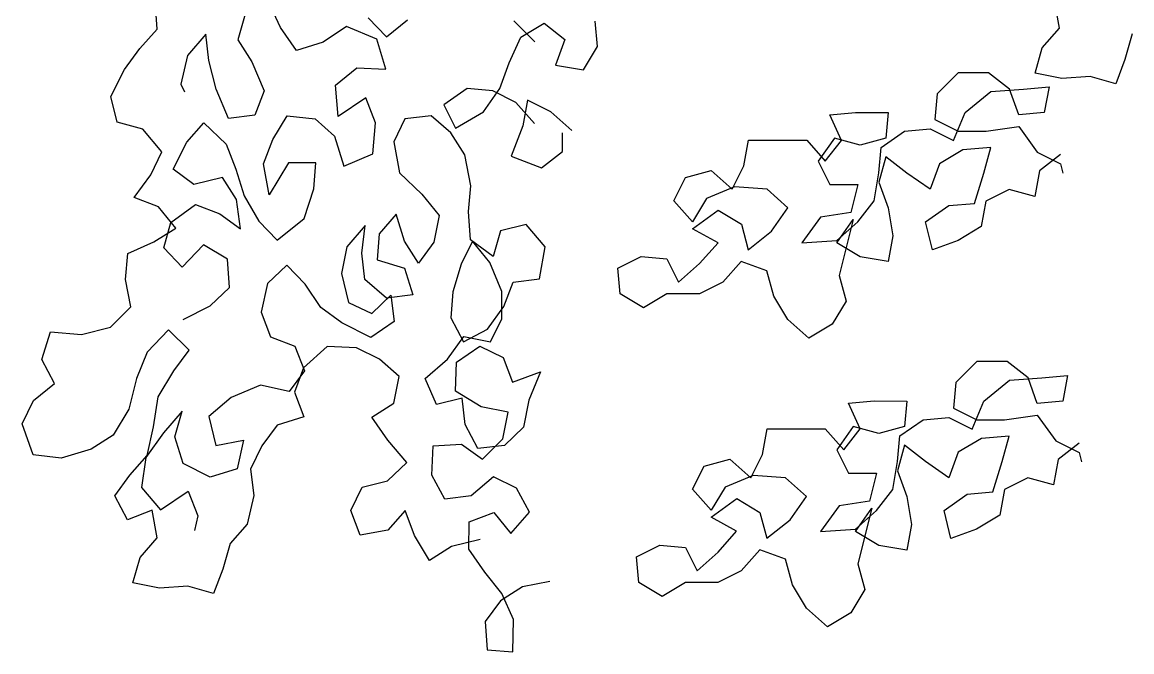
# Model space of a CAD drawing. Header units: millimetres. Extents: x -249630 to 95394, y -188036 to 109963.
# Drawn here: x -96977.2 to -96683.4, y -16595.3 to -16428.5 of the extents above; entities that cross this region are included whole.
import ezdxf

# ---------------------------------------------------------------- set-up
doc = ezdxf.new("R2010")
doc.units = ezdxf.units.MM
doc.layers.add('AHojas', color=86, linetype='Continuous')

# ---------------------------------------------------------------- blocks, each defined once
blk = doc.blocks.new('Arbol_01')
at = {"layer": 'AHojas'}
for p, q in [((-0.77989, 1.55626), (-0.78622, 1.5697)), ((-0.83446, 1.55553), (-0.83531, 1.56807)), ((-0.43558, 1.55594), (-0.43784, 1.56813)), ((-0.79559, 1.56213), (-0.7988, 1.55084)), ((-0.74121, 1.56057), (-0.73311, 1.55208)), ((-0.73311, 1.55208), (-0.72373, 1.55964)), ((-0.84208, 1.54689), (-0.83446, 1.55553)), ((-0.77286, 1.546), (-0.77989, 1.55626)), ((-0.75076, 1.55671), (-0.76102, 1.54968)), ((-0.73735, 1.55103), (-0.75076, 1.55671)), ((-0.66757, 1.54986), (-0.67683, 1.55914)), ((-0.67375, 1.55192), (-0.66345, 1.55809)), ((-0.66345, 1.55809), (-0.65419, 1.55088)), ((-0.63977, 1.54777), (-0.64079, 1.5591)), ((-0.44319, 1.54731), (-0.43558, 1.55594)), ((-0.81292, 1.55335), (-0.82107, 1.54384)), ((-0.81154, 1.54169), (-0.81292, 1.55335)), ((-0.7988, 1.55084), (-0.79265, 1.54111)), ((-0.73332, 1.53777), (-0.73735, 1.55103)), ((-0.67891, 1.5406), (-0.67375, 1.55192)), ((-0.65419, 1.55088), (-0.65832, 1.53955)), ((-0.40345, 1.55339), (-0.40665, 1.54209)), ((-0.84881, 1.53773), (-0.84208, 1.54689)), ((-0.76102, 1.54968), (-0.77286, 1.546)), ((-0.64596, 1.53748), (-0.63977, 1.54777)), ((-0.4464, 1.53602), (-0.44319, 1.54731)), ((-0.82107, 1.54384), (-0.82393, 1.53113)), ((-0.8084, 1.52897), (-0.81154, 1.54169)), ((-0.79265, 1.54111), (-0.78721, 1.5282)), ((-0.68304, 1.52928), (-0.67891, 1.5406)), ((-0.40665, 1.54209), (-0.41075, 1.53133)), ((-0.85485, 1.52574), (-0.84881, 1.53773)), ((-0.75559, 1.53077), (-0.74621, 1.53834)), ((-0.74621, 1.53834), (-0.73332, 1.53777)), ((-0.65832, 1.53955), (-0.64596, 1.53748)), ((-0.48039, 1.53614), (-0.48967, 1.52688)), ((-0.46701, 1.53613), (-0.48039, 1.53614)), ((-0.45775, 1.52891), (-0.46701, 1.53613)), ((-0.43458, 1.53369), (-0.4464, 1.53602)), ((-0.82393, 1.53113), (-0.82235, 1.52777)), ((-0.7544, 1.51681), (-0.75559, 1.53077)), ((-0.42204, 1.53454), (-0.43458, 1.53369)), ((-0.41075, 1.53133), (-0.42204, 1.53454)), ((-0.85206, 1.51443), (-0.85485, 1.52574)), ((-0.80296, 1.51606), (-0.8084, 1.52897)), ((-0.78721, 1.5282), (-0.7913, 1.51744)), ((-0.69745, 1.52929), (-0.70776, 1.5221)), ((-0.68613, 1.52825), (-0.69745, 1.52929)), ((-0.69025, 1.51899), (-0.68304, 1.52928)), ((-0.67584, 1.5231), (-0.68613, 1.52825)), ((-0.48967, 1.52688), (-0.49071, 1.51556)), ((-0.47732, 1.51863), (-0.46599, 1.52789)), ((-0.46599, 1.52789), (-0.45157, 1.52891)), ((-0.45364, 1.51758), (-0.45775, 1.52891)), ((-0.45157, 1.52891), (-0.44024, 1.52993)), ((-0.44024, 1.52993), (-0.44231, 1.5186)), ((-0.74219, 1.52508), (-0.7544, 1.51681)), ((-0.73798, 1.51412), (-0.74219, 1.52508)), ((-0.70776, 1.5221), (-0.70262, 1.51179)), ((-0.66761, 1.51382), (-0.67584, 1.5231)), ((-0.67069, 1.52412), (-0.67276, 1.5128)), ((-0.66039, 1.51896), (-0.67069, 1.52412)), ((-0.7913, 1.51744), (-0.80296, 1.51606)), ((-0.78338, 1.50665), (-0.777, 1.51723)), ((-0.777, 1.51723), (-0.76464, 1.51578)), ((-0.76464, 1.51578), (-0.75601, 1.50817)), ((-0.72491, 1.51585), (-0.72988, 1.50562)), ((-0.71325, 1.51723), (-0.72491, 1.51585)), ((-0.70462, 1.50962), (-0.71325, 1.51723)), ((-0.70262, 1.51179), (-0.69025, 1.51899)), ((-0.65113, 1.51072), (-0.66039, 1.51896)), ((-0.53704, 1.51766), (-0.52572, 1.51868)), ((-0.5319, 1.50633), (-0.53704, 1.51766)), ((-0.52572, 1.51868), (-0.5113, 1.51866)), ((-0.5113, 1.51866), (-0.51234, 1.50734)), ((-0.49071, 1.51556), (-0.48042, 1.5104)), ((-0.48248, 1.50628), (-0.47732, 1.51863)), ((-0.44231, 1.5186), (-0.45364, 1.51758)), ((-0.84076, 1.51122), (-0.85206, 1.51443)), ((-0.83231, 1.50131), (-0.84076, 1.51122)), ((-0.82135, 1.50552), (-0.81374, 1.51415)), ((-0.81374, 1.51415), (-0.80387, 1.50459)), ((-0.73908, 1.50035), (-0.73798, 1.51412)), ((-0.67276, 1.5128), (-0.67792, 1.49941)), ((-0.5041, 1.51042), (-0.49277, 1.51144)), ((-0.49277, 1.51144), (-0.48248, 1.50628)), ((-0.46806, 1.51039), (-0.45364, 1.51243)), ((-0.45364, 1.51243), (-0.44542, 1.5011)), ((-0.78747, 1.49589), (-0.78338, 1.50665)), ((-0.75601, 1.50817), (-0.75198, 1.49491)), ((-0.69846, 1.49989), (-0.70462, 1.50962)), ((-0.65526, 1.50145), (-0.65525, 1.50969)), ((-0.57516, 1.49504), (-0.57309, 1.50636)), ((-0.57309, 1.50636), (-0.54735, 1.50634)), ((-0.54735, 1.50634), (-0.53912, 1.49707)), ((-0.53499, 1.50736), (-0.54221, 1.49707)), ((-0.53912, 1.49707), (-0.5319, 1.50633)), ((-0.52367, 1.50426), (-0.53499, 1.50736)), ((-0.51234, 1.50734), (-0.52367, 1.50426)), ((-0.5144, 1.50322), (-0.5041, 1.51042)), ((-0.48042, 1.5104), (-0.46806, 1.51039)), ((-0.83728, 1.49108), (-0.83231, 1.50131)), ((-0.82739, 1.49353), (-0.82135, 1.50552)), ((-0.80387, 1.50459), (-0.79966, 1.49363)), ((-0.72988, 1.50562), (-0.72727, 1.49202)), ((-0.66453, 1.49425), (-0.65526, 1.50145)), ((-0.51544, 1.4919), (-0.5144, 1.50322)), ((-0.47837, 1.50216), (-0.48867, 1.49599)), ((-0.46601, 1.50318), (-0.47837, 1.50216)), ((-0.46911, 1.49185), (-0.46601, 1.50318)), ((-0.44542, 1.5011), (-0.43512, 1.49594)), ((-0.78486, 1.48229), (-0.78747, 1.49589)), ((-0.77635, 1.49639), (-0.78486, 1.48229)), ((-0.76434, 1.49636), (-0.77635, 1.49639)), ((-0.76525, 1.48488), (-0.76434, 1.49636)), ((-0.75198, 1.49491), (-0.73908, 1.50035)), ((-0.69585, 1.48628), (-0.69846, 1.49989)), ((-0.67792, 1.49941), (-0.66453, 1.49425)), ((-0.54221, 1.49707), (-0.53707, 1.48677)), ((-0.51235, 1.4991), (-0.51545, 1.48778)), ((-0.50309, 1.49188), (-0.51235, 1.4991)), ((-0.48867, 1.49599), (-0.4928, 1.48467)), ((-0.43512, 1.50006), (-0.44439, 1.49286)), ((-0.43512, 1.49594), (-0.4341, 1.49182)), ((-0.84455, 1.48103), (-0.83728, 1.49108)), ((-0.81822, 1.48679), (-0.82739, 1.49353)), ((-0.79966, 1.49363), (-0.79599, 1.48179)), ((-0.72727, 1.49202), (-0.7174, 1.48246)), ((-0.60091, 1.48991), (-0.58958, 1.49299)), ((-0.58958, 1.49299), (-0.58032, 1.48475)), ((-0.58032, 1.48475), (-0.57516, 1.49504)), ((-0.51751, 1.47954), (-0.51544, 1.4919)), ((-0.4928, 1.48467), (-0.50309, 1.49188)), ((-0.47324, 1.47847), (-0.46911, 1.49185)), ((-0.44439, 1.49286), (-0.44646, 1.48154)), ((-0.8055, 1.48993), (-0.81822, 1.48679)), ((-0.79935, 1.48021), (-0.8055, 1.48993)), ((-0.69676, 1.47481), (-0.69585, 1.48628)), ((-0.60607, 1.47962), (-0.60091, 1.48991)), ((-0.53707, 1.48677), (-0.52471, 1.48676)), ((-0.52471, 1.48676), (-0.52782, 1.4744)), ((-0.51545, 1.48778), (-0.51134, 1.47645)), ((-0.79599, 1.48179), (-0.78948, 1.47064)), ((-0.76953, 1.47183), (-0.76525, 1.48488)), ((-0.7174, 1.48246), (-0.70984, 1.47308)), ((-0.57929, 1.48578), (-0.59165, 1.48064)), ((-0.56487, 1.48473), (-0.57929, 1.48578)), ((-0.55561, 1.47649), (-0.56487, 1.48473)), ((-0.45779, 1.48464), (-0.46809, 1.4795)), ((-0.44646, 1.48154), (-0.45779, 1.48464)), ((-0.83379, 1.47694), (-0.84455, 1.48103)), ((-0.82622, 1.46756), (-0.83379, 1.47694)), ((-0.82834, 1.47004), (-0.81754, 1.47796)), ((-0.81754, 1.47796), (-0.80678, 1.47387)), ((-0.79762, 1.46713), (-0.79935, 1.48021)), ((-0.59784, 1.47035), (-0.60607, 1.47962)), ((-0.59165, 1.48064), (-0.59784, 1.47035)), ((-0.56283, 1.4662), (-0.55561, 1.47649)), ((-0.52473, 1.47028), (-0.51751, 1.47954)), ((-0.51134, 1.47645), (-0.50929, 1.46409)), ((-0.49487, 1.47025), (-0.48457, 1.47745)), ((-0.48457, 1.47745), (-0.47324, 1.47847)), ((-0.46809, 1.4795), (-0.47016, 1.46817)), ((-0.80678, 1.47387), (-0.79762, 1.46713)), ((-0.78138, 1.46214), (-0.76953, 1.47183)), ((-0.72873, 1.47366), (-0.73635, 1.46503)), ((-0.72505, 1.46182), (-0.72873, 1.47366)), ((-0.70984, 1.47308), (-0.71216, 1.46125)), ((-0.69591, 1.46227), (-0.69676, 1.47481)), ((-0.59784, 1.46726), (-0.58651, 1.47549)), ((-0.58651, 1.47549), (-0.57621, 1.4693)), ((-0.5412, 1.47236), (-0.54945, 1.46104)), ((-0.52782, 1.4744), (-0.5412, 1.47236)), ((-0.83595, 1.46141), (-0.82622, 1.46756)), ((-0.83154, 1.45875), (-0.82834, 1.47004)), ((-0.78948, 1.47064), (-0.78138, 1.46214)), ((-0.74252, 1.46875), (-0.75067, 1.45924)), ((-0.74396, 1.45639), (-0.74252, 1.46875)), ((-0.67135, 1.46909), (-0.68266, 1.46629)), ((-0.6629, 1.45918), (-0.67135, 1.46909)), ((-0.58652, 1.46107), (-0.59784, 1.46726)), ((-0.57621, 1.4693), (-0.57314, 1.45797)), ((-0.53401, 1.46102), (-0.52679, 1.47131)), ((-0.534, 1.46205), (-0.52473, 1.47028)), ((-0.52679, 1.47131), (-0.53299, 1.44661)), ((-0.49179, 1.45789), (-0.49487, 1.47025)), ((-0.47016, 1.46817), (-0.48046, 1.462)), ((-0.73635, 1.46503), (-0.73726, 1.45355)), ((-0.7189, 1.45209), (-0.72505, 1.46182)), ((-0.69503, 1.46174), (-0.7, 1.45151)), ((-0.68587, 1.455), (-0.69591, 1.46227)), ((-0.68746, 1.45236), (-0.69503, 1.46174)), ((-0.68266, 1.46629), (-0.68587, 1.455)), ((-0.57314, 1.45797), (-0.56283, 1.4662)), ((-0.54945, 1.46104), (-0.534, 1.46205)), ((-0.50929, 1.46409), (-0.51136, 1.45276)), ((-0.48046, 1.462), (-0.49179, 1.45789)), ((-0.84744, 1.45632), (-0.83595, 1.46141)), ((-0.82344, 1.45025), (-0.83154, 1.45875)), ((-0.81388, 1.46011), (-0.82344, 1.45025)), ((-0.8033, 1.45373), (-0.81388, 1.46011)), ((-0.75067, 1.45924), (-0.75299, 1.44741)), ((-0.71216, 1.46125), (-0.7189, 1.45209)), ((-0.66541, 1.44506), (-0.6629, 1.45918)), ((-0.59477, 1.45181), (-0.58652, 1.46107)), ((-0.52371, 1.45484), (-0.53401, 1.46102)), ((-0.84836, 1.44484), (-0.84744, 1.45632)), ((-0.80245, 1.44119), (-0.8033, 1.45373)), ((-0.74258, 1.44473), (-0.74396, 1.45639)), ((-0.73726, 1.45355), (-0.72509, 1.44981)), ((-0.68203, 1.43945), (-0.68746, 1.45236)), ((-0.63081, 1.44978), (-0.6205, 1.45492)), ((-0.6205, 1.45492), (-0.60918, 1.45388)), ((-0.60918, 1.45388), (-0.60404, 1.44358)), ((-0.60404, 1.44358), (-0.59477, 1.45181)), ((-0.57623, 1.45282), (-0.58448, 1.44356)), ((-0.56491, 1.44869), (-0.57623, 1.45282)), ((-0.51136, 1.45276), (-0.52371, 1.45484)), ((-0.77718, 1.45118), (-0.78567, 1.44308)), ((-0.76908, 1.44269), (-0.77718, 1.45118)), ((-0.75299, 1.44741), (-0.74985, 1.43469)), ((-0.72509, 1.44981), (-0.72141, 1.43797)), ((-0.7, 1.45151), (-0.70375, 1.43933)), ((-0.62979, 1.43846), (-0.63081, 1.44978)), ((-0.56183, 1.43737), (-0.56491, 1.44869)), ((-0.8461, 1.43265), (-0.84836, 1.44484)), ((-0.78567, 1.44308), (-0.78853, 1.43038)), ((-0.76204, 1.43243), (-0.76908, 1.44269)), ((-0.73307, 1.43659), (-0.74258, 1.44473)), ((-0.68116, 1.43291), (-0.67707, 1.44368)), ((-0.67707, 1.44368), (-0.66541, 1.44506)), ((-0.58448, 1.44356), (-0.59478, 1.43843)), ((-0.53299, 1.44661), (-0.52991, 1.43528)), ((-0.81095, 1.43309), (-0.80245, 1.44119)), ((-0.73962, 1.42972), (-0.73112, 1.43782)), ((-0.72141, 1.43797), (-0.73307, 1.43659)), ((-0.73112, 1.43782), (-0.72974, 1.42616)), ((-0.70375, 1.43933), (-0.70466, 1.42786)), ((-0.68206, 1.42744), (-0.68203, 1.43945)), ((-0.6195, 1.43227), (-0.62979, 1.43846)), ((-0.60919, 1.43844), (-0.6195, 1.43227)), ((-0.59478, 1.43843), (-0.60919, 1.43844)), ((-0.55566, 1.42706), (-0.56183, 1.43737)), ((-0.85513, 1.42367), (-0.8461, 1.43265)), ((-0.82298, 1.42712), (-0.81095, 1.43309)), ((-0.75287, 1.42569), (-0.76204, 1.43243)), ((-0.74985, 1.43469), (-0.73962, 1.42972)), ((-0.68843, 1.42287), (-0.68116, 1.43291)), ((-0.52991, 1.43528), (-0.5361, 1.42499)), ((-0.78853, 1.43038), (-0.78432, 1.41942)), ((-0.70466, 1.42786), (-0.69904, 1.41725)), ((-0.68703, 1.41721), (-0.68206, 1.42744)), ((-0.86785, 1.42053), (-0.85513, 1.42367)), ((-0.82935, 1.42254), (-0.83891, 1.41268)), ((-0.82036, 1.41351), (-0.82935, 1.42254)), ((-0.74, 1.41912), (-0.75287, 1.42569)), ((-0.72974, 1.42616), (-0.74, 1.41912)), ((-0.69904, 1.41725), (-0.68843, 1.42287)), ((-0.5464, 1.41882), (-0.55566, 1.42706)), ((-0.5361, 1.42499), (-0.5464, 1.41882)), ((-0.88536, 1.40945), (-0.88162, 1.42162)), ((-0.88162, 1.42162), (-0.86785, 1.42053)), ((-0.78432, 1.41942), (-0.77356, 1.41533)), ((-0.70612, 1.4095), (-0.69885, 1.41954)), ((-0.69885, 1.41954), (-0.68703, 1.41721)), ((-0.83891, 1.41268), (-0.84353, 1.40104)), ((-0.8271, 1.40435), (-0.82036, 1.41351)), ((-0.77356, 1.41533), (-0.76935, 1.40437)), ((-0.75926, 1.41511), (-0.7697, 1.40578)), ((-0.74637, 1.41455), (-0.75926, 1.41511)), ((-0.73614, 1.40958), (-0.74637, 1.41455)), ((-0.70206, 1.40825), (-0.6918, 1.41528)), ((-0.6918, 1.41528), (-0.68157, 1.41031)), ((-0.87974, 1.39884), (-0.88536, 1.40945)), ((-0.72751, 1.40196), (-0.73614, 1.40958)), ((-0.71603, 1.40105), (-0.70612, 1.4095)), ((-0.70263, 1.39536), (-0.70206, 1.40825)), ((-0.68157, 1.41031), (-0.67737, 1.39935)), ((-0.47217, 1.40853), (-0.48145, 1.39928)), ((-0.45878, 1.40852), (-0.47217, 1.40853)), ((-0.44952, 1.40131), (-0.45878, 1.40852)), ((-0.83402, 1.39289), (-0.8271, 1.40435)), ((-0.76935, 1.40437), (-0.77609, 1.3952)), ((-0.7697, 1.40578), (-0.77379, 1.39502)), ((-0.67737, 1.39935), (-0.66499, 1.40391)), ((-0.66499, 1.40391), (-0.67015, 1.39139)), ((-0.88912, 1.39127), (-0.87974, 1.39884)), ((-0.84353, 1.40104), (-0.84692, 1.38745)), ((-0.7888, 1.39806), (-0.8017, 1.39262)), ((-0.77609, 1.3952), (-0.7888, 1.39806)), ((-0.72984, 1.39013), (-0.72751, 1.40196)), ((-0.71094, 1.38955), (-0.71603, 1.40105)), ((-0.48145, 1.39928), (-0.48249, 1.38795)), ((-0.4691, 1.39103), (-0.45776, 1.40028)), ((-0.45776, 1.40028), (-0.44335, 1.4013)), ((-0.44542, 1.38997), (-0.44952, 1.40131)), ((-0.44335, 1.4013), (-0.43202, 1.40232)), ((-0.43202, 1.40232), (-0.43409, 1.39099)), ((-0.836, 1.37965), (-0.83402, 1.39289)), ((-0.77379, 1.39502), (-0.76959, 1.38406)), ((-0.69117, 1.38844), (-0.70263, 1.39536)), ((-0.89409, 1.38104), (-0.88912, 1.39127)), ((-0.8017, 1.39262), (-0.81161, 1.38417)), ((-0.73957, 1.38398), (-0.72984, 1.39013)), ((-0.69963, 1.39235), (-0.71094, 1.38955)), ((-0.69825, 1.38069), (-0.69963, 1.39235)), ((-0.67934, 1.38611), (-0.69117, 1.38844)), ((-0.67015, 1.39139), (-0.67247, 1.37956)), ((-0.52882, 1.39005), (-0.51749, 1.39107)), ((-0.52368, 1.37872), (-0.52882, 1.39005)), ((-0.51749, 1.39107), (-0.50308, 1.39106)), ((-0.50308, 1.39106), (-0.50412, 1.37973)), ((-0.47426, 1.37867), (-0.4691, 1.39103)), ((-0.43409, 1.39099), (-0.44542, 1.38997)), ((-0.84692, 1.38745), (-0.85384, 1.37599)), ((-0.82344, 1.3865), (-0.83159, 1.37699)), ((-0.82665, 1.37521), (-0.82344, 1.3865)), ((-0.81161, 1.38417), (-0.80847, 1.37145)), ((-0.76959, 1.38406), (-0.78143, 1.38038)), ((-0.73253, 1.37372), (-0.73957, 1.38398)), ((-0.68167, 1.37429), (-0.67934, 1.38611)), ((-0.49588, 1.38281), (-0.48455, 1.38383)), ((-0.48455, 1.38383), (-0.47426, 1.37867)), ((-0.48249, 1.38795), (-0.47219, 1.38279)), ((-0.45984, 1.38278), (-0.44542, 1.38483)), ((-0.44542, 1.38483), (-0.43719, 1.37349)), ((-0.88918, 1.36725), (-0.89409, 1.38104)), ((-0.83886, 1.36694), (-0.836, 1.37965)), ((-0.78143, 1.38038), (-0.78816, 1.37122)), ((-0.69263, 1.37008), (-0.69825, 1.38069)), ((-0.67247, 1.37956), (-0.68097, 1.37146)), ((-0.56694, 1.36743), (-0.56487, 1.37876)), ((-0.56487, 1.37876), (-0.53913, 1.37873)), ((-0.53913, 1.37873), (-0.5309, 1.36946)), ((-0.52677, 1.37975), (-0.53399, 1.36946)), ((-0.5309, 1.36946), (-0.52368, 1.37872)), ((-0.51545, 1.37665), (-0.52677, 1.37975)), ((-0.50412, 1.37973), (-0.51545, 1.37665)), ((-0.50618, 1.37562), (-0.49588, 1.38281)), ((-0.47219, 1.38279), (-0.45984, 1.38278)), ((-0.85384, 1.37599), (-0.86357, 1.36983)), ((-0.83159, 1.37699), (-0.83939, 1.36606)), ((-0.82297, 1.36337), (-0.82665, 1.37521)), ((-0.80847, 1.37145), (-0.79628, 1.37371)), ((-0.79628, 1.37371), (-0.79914, 1.36101)), ((-0.72408, 1.36381), (-0.73253, 1.37372)), ((-0.6907, 1.36531), (-0.68167, 1.37429)), ((-0.50722, 1.36429), (-0.50618, 1.37562)), ((-0.47014, 1.37455), (-0.48044, 1.36838)), ((-0.45779, 1.37557), (-0.47014, 1.37455)), ((-0.46088, 1.36425), (-0.45779, 1.37557)), ((-0.43719, 1.37349), (-0.4269, 1.36833)), ((-0.86357, 1.36983), (-0.87683, 1.36581)), ((-0.78816, 1.37122), (-0.79313, 1.36099)), ((-0.71297, 1.3583), (-0.71241, 1.37119)), ((-0.71241, 1.37119), (-0.69987, 1.37204)), ((-0.69987, 1.37204), (-0.6907, 1.36531)), ((-0.68097, 1.37146), (-0.69263, 1.37008)), ((-0.53399, 1.36946), (-0.52885, 1.35916)), ((-0.50412, 1.37149), (-0.50722, 1.36017)), ((-0.49486, 1.36428), (-0.50412, 1.37149)), ((-0.48044, 1.36838), (-0.48457, 1.35706)), ((-0.4269, 1.37245), (-0.43617, 1.36525)), ((-0.87683, 1.36581), (-0.88918, 1.36725)), ((-0.84647, 1.35831), (-0.83886, 1.36694)), ((-0.83939, 1.36606), (-0.84137, 1.35282)), ((-0.73258, 1.35571), (-0.72408, 1.36381)), ((-0.59269, 1.36231), (-0.58136, 1.36539)), ((-0.58136, 1.36539), (-0.5721, 1.35714)), ((-0.5721, 1.35714), (-0.56694, 1.36743)), ((-0.50929, 1.35194), (-0.50722, 1.36429)), ((-0.48457, 1.35706), (-0.49486, 1.36428)), ((-0.46502, 1.35087), (-0.46088, 1.36425)), ((-0.43617, 1.36525), (-0.43824, 1.35393)), ((-0.4269, 1.36833), (-0.42588, 1.36422)), ((-0.81098, 1.35733), (-0.82297, 1.36337)), ((-0.79914, 1.36101), (-0.81098, 1.35733)), ((-0.79313, 1.36099), (-0.79175, 1.34933)), ((-0.59784, 1.35202), (-0.59269, 1.36231)), ((-0.52885, 1.35916), (-0.51649, 1.35915)), ((-0.51649, 1.35915), (-0.51959, 1.3468)), ((-0.50722, 1.36017), (-0.50312, 1.34884)), ((-0.85321, 1.34914), (-0.84647, 1.35831)), ((-0.74389, 1.35291), (-0.73258, 1.35571)), ((-0.70735, 1.34769), (-0.71297, 1.3583)), ((-0.68578, 1.35752), (-0.69569, 1.34907)), ((-0.67555, 1.35255), (-0.68578, 1.35752)), ((-0.57107, 1.35817), (-0.58343, 1.35303)), ((-0.55665, 1.35713), (-0.57107, 1.35817)), ((-0.54739, 1.34888), (-0.55665, 1.35713)), ((-0.44956, 1.35703), (-0.45987, 1.35189)), ((-0.43824, 1.35393), (-0.44956, 1.35703)), ((-0.84758, 1.33853), (-0.85321, 1.34914)), ((-0.84137, 1.35282), (-0.83292, 1.34291)), ((-0.83292, 1.34291), (-0.82071, 1.35118)), ((-0.82071, 1.35118), (-0.8165, 1.34022)), ((-0.79175, 1.34933), (-0.79461, 1.33663)), ((-0.74886, 1.34268), (-0.74389, 1.35291)), ((-0.69569, 1.34907), (-0.70735, 1.34769)), ((-0.66993, 1.34194), (-0.67555, 1.35255)), ((-0.58961, 1.34274), (-0.59784, 1.35202)), ((-0.58343, 1.35303), (-0.58961, 1.34274)), ((-0.55461, 1.33859), (-0.54739, 1.34888)), ((-0.51651, 1.34267), (-0.50929, 1.35194)), ((-0.50312, 1.34884), (-0.50107, 1.33648)), ((-0.48665, 1.34265), (-0.47634, 1.34985)), ((-0.47634, 1.34985), (-0.46502, 1.35087)), ((-0.45987, 1.35189), (-0.46194, 1.34057)), ((-0.58962, 1.33965), (-0.57828, 1.34788)), ((-0.57828, 1.34788), (-0.56799, 1.34169)), ((-0.53298, 1.34475), (-0.54123, 1.33343)), ((-0.51959, 1.3468), (-0.53298, 1.34475)), ((-0.83662, 1.34274), (-0.84758, 1.33853)), ((-0.83436, 1.33055), (-0.83662, 1.34274)), ((-0.8165, 1.34022), (-0.81793, 1.33386)), ((-0.74465, 1.33172), (-0.74886, 1.34268)), ((-0.72484, 1.34262), (-0.73246, 1.33399)), ((-0.72064, 1.33166), (-0.72484, 1.34262)), ((-0.6966, 1.3376), (-0.68564, 1.34181)), ((-0.68564, 1.34181), (-0.67808, 1.33243)), ((-0.67808, 1.33243), (-0.66993, 1.34194)), ((-0.5783, 1.33346), (-0.58962, 1.33965)), ((-0.56799, 1.34169), (-0.56491, 1.33036)), ((-0.52578, 1.33342), (-0.51857, 1.34371)), ((-0.52578, 1.33445), (-0.51651, 1.34267)), ((-0.51857, 1.34371), (-0.52477, 1.319)), ((-0.48357, 1.33029), (-0.48665, 1.34265)), ((-0.46194, 1.34057), (-0.47224, 1.3344)), ((-0.79461, 1.33663), (-0.80223, 1.32799)), ((-0.69664, 1.32559), (-0.6966, 1.3376)), ((-0.56491, 1.33036), (-0.55461, 1.33859)), ((-0.54123, 1.33343), (-0.52578, 1.33445)), ((-0.50107, 1.33648), (-0.50314, 1.32516)), ((-0.47224, 1.3344), (-0.48357, 1.33029)), ((-0.84198, 1.32192), (-0.83436, 1.33055)), ((-0.73246, 1.33399), (-0.74465, 1.33172)), ((-0.71413, 1.32052), (-0.72064, 1.33166)), ((-0.69168, 1.32981), (-0.7044, 1.32667)), ((-0.58654, 1.3242), (-0.5783, 1.33346)), ((-0.51549, 1.32723), (-0.52578, 1.33342)), ((-0.80223, 1.32799), (-0.80544, 1.3167)), ((-0.7044, 1.32667), (-0.71413, 1.32052)), ((-0.6896, 1.31533), (-0.69664, 1.32559)), ((-0.62258, 1.32218), (-0.61228, 1.32732)), ((-0.61228, 1.32732), (-0.60096, 1.32628)), ((-0.60096, 1.32628), (-0.59582, 1.31598)), ((-0.56801, 1.32522), (-0.57625, 1.31596)), ((-0.55668, 1.32109), (-0.56801, 1.32522)), ((-0.50314, 1.32516), (-0.51549, 1.32723)), ((-0.84519, 1.31063), (-0.84198, 1.32192)), ((-0.62156, 1.31085), (-0.62258, 1.32218)), ((-0.59582, 1.31598), (-0.58654, 1.3242)), ((-0.55361, 1.30976), (-0.55668, 1.32109)), ((-0.80544, 1.3167), (-0.80953, 1.30594)), ((-0.68203, 1.30595), (-0.6896, 1.31533)), ((-0.57625, 1.31596), (-0.58655, 1.31082)), ((-0.52477, 1.319), (-0.52169, 1.30767)), ((-0.83336, 1.3083), (-0.84519, 1.31063)), ((-0.66083, 1.31119), (-0.67302, 1.30893)), ((-0.61127, 1.30466), (-0.62156, 1.31085)), ((-0.60097, 1.31083), (-0.61127, 1.30466)), ((-0.58655, 1.31082), (-0.60097, 1.31083)), ((-0.54744, 1.29946), (-0.55361, 1.30976)), ((-0.82082, 1.30915), (-0.83336, 1.3083)), ((-0.80953, 1.30594), (-0.82082, 1.30915)), ((-0.67302, 1.30893), (-0.68275, 1.30277)), ((-0.67694, 1.29446), (-0.68203, 1.30595)), ((-0.52169, 1.30767), (-0.52787, 1.29738)), ((-0.68275, 1.30277), (-0.68948, 1.29361)), ((-0.53818, 1.29121), (-0.54744, 1.29946)), ((-0.52787, 1.29738), (-0.53818, 1.29121)), ((-0.68948, 1.29361), (-0.68863, 1.28107)), ((-0.67716, 1.28015), (-0.67694, 1.29446)), ((-0.68863, 1.28107), (-0.67716, 1.28015))]:
    blk.add_line(p, q, dxfattribs=at)

msp = doc.modelspace()

# ---------------------------------------------------------------- block references
at = {"xscale": 598.9603255755416, "yscale": 598.9603255755416, "zscale": 598.9603255755416}
msp.add_blockref('Arbol_01', (-96441.68, -17362.024), dxfattribs=at)

doc.saveas('drawing.dxf')
